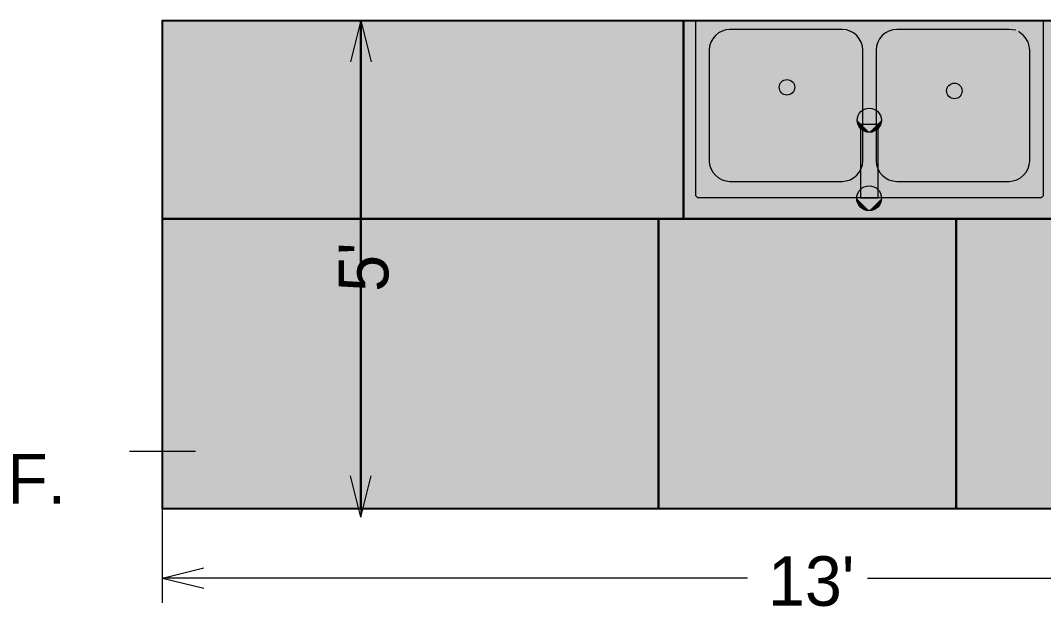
# Model space of a CAD drawing. Header units: inches. Extents: x 0.6 to 35.4, y -22.9 to 0.3.
# Drawn here: x 13.304 to 15.881, y -5.698 to -4.221 of the extents above; entities that cross this region are included whole.
import ezdxf

# ---------------------------------------------------------------- set-up
doc = ezdxf.new("R2010")
doc.units = ezdxf.units.IN
doc.header["$MEASUREMENT"] = 0
doc.layers.add('Layout Box Export Contents', color=7, linetype='Continuous', lineweight=0, true_color=0x000000)

# ---------------------------------------------------------------- blocks, each defined once
blk = doc.blocks.new('Double Sink Wide')
at = {"layer": 'Layout Box Export Contents', "color": 252, "linetype": 'Continuous', "lineweight": 0, "true_color": 0x969696, "transparency": 33554687}
for points in [[(-21, 21.2), (-20.75, 21.45), (20.75, 21.45), (21, 21.2), (21, 0.06), (20.94, 0), (-20.94, 0), (-21, 0.06)], [(1.04, 21.49), (1.04, 12.55), (-1.02, 12.55), (-1.02, 21.49)]]:
    blk.add_lwpolyline(points, close=True, dxfattribs=at)
for points in [[(-17.7, 1.16), (-16.88, 1.08), (-3.31, 1.08), (-2.82, 1.13), (-2.35, 1.27), (-1.92, 1.5), (-1.54, 1.81), (-1.23, 2.19), (-1, 2.62), (-0.86, 3.09), (-0.81, 3.58), (-0.81, 16.95), (-0.86, 17.43), (-1, 17.9), (-1.23, 18.34), (-1.54, 18.71), (-1.92, 19.02), (-2.35, 19.26), (-2.82, 19.4), (-3.31, 19.45), (-16.88, 19.45), (-17.36, 19.4), (-17.83, 19.26), (-18.27, 19.02), (-18.64, 18.71), (-18.95, 18.34), (-19.19, 17.9), (-19.33, 17.43), (-19.38, 16.95), (-19.38, 3.58), (-19.33, 3.09), (-19.19, 2.62), (-18.95, 2.19), (-18.64, 1.81), (-18.03, 1.31)], [(1.93, 1.49), (2.72, 1.14), (3.31, 1.08), (16.88, 1.08), (17.36, 1.13), (17.83, 1.27), (18.27, 1.5), (18.64, 1.81), (18.95, 2.19), (19.19, 2.62), (19.33, 3.09), (19.38, 3.58), (19.38, 16.95), (19.33, 17.43), (19.19, 17.9), (18.95, 18.34), (18.64, 18.71), (18.27, 19.02), (17.83, 19.26), (17.36, 19.4), (16.88, 19.45), (3.31, 19.45), (2.82, 19.4), (2.35, 19.26), (1.92, 19.02), (1.54, 18.71), (1.23, 18.34), (1, 17.9), (0.86, 17.43), (0.81, 16.95), (0.81, 3.58), (0.86, 3.09), (1, 2.62), (1.23, 2.19), (1.54, 1.81), (1.92, 1.5)]]:
    blk.add_lwpolyline(points, dxfattribs=at)
for centre, radius in [((0.04, 21.49), 1.5), ((0.02, 12.05), 1.46), ((-10.27, 8.51), 0.938), ((9.98, 8.07), 0.938)]:
    blk.add_circle(centre, radius, dxfattribs=at)
at = {"layer": 'Layout Box Export Contents', "color": 7, "linetype": 'Continuous', "lineweight": 0, "true_color": 0xffffff, "transparency": 33554687}
for points in [[(0.04, 22.99), (-1.37, 22), (-1.46, 21.49), (-1.43, 21.75)], [(0.04, 22.99), (-1.46, 21.49), (-1.37, 20.98), (-1.43, 21.23)], [(0.04, 22.99), (-1.11, 22.45), (-1.37, 22), (-1.26, 22.24)], [(0.04, 22.99), (-1.37, 20.98), (-1.11, 20.53), (-1.26, 20.74)], [(0.04, 22.99), (-0.71, 22.79), (-1.11, 22.45), (-0.92, 22.64)], [(0.04, 22.99), (-1.11, 20.53), (-0.71, 20.19), (-0.92, 20.34)], [(0.04, 22.99), (-0.22, 22.97), (-0.71, 22.79), (-0.47, 22.9)], [(0.04, 22.99), (-0.71, 20.19), (-0.22, 20.01), (-0.47, 20.08)], [(0.04, 22.99), (-0.22, 20.01), (0.3, 20.01), (0.04, 19.99)], [(0.04, 22.99), (0.3, 20.01), (0.79, 20.19), (0.56, 20.08)], [(0.04, 22.99), (0.79, 20.19), (1.19, 20.53), (1.01, 20.34)], [(0.04, 22.99), (1.19, 20.53), (1.45, 20.98), (1.34, 20.74)], [(0.04, 22.99), (1.45, 20.98), (1.54, 21.49), (1.52, 21.23)], [(0.04, 22.99), (1.54, 21.49), (1.45, 22), (1.52, 21.75)], [(0.04, 22.99), (1.45, 22), (1.19, 22.45), (1.34, 22.24)], [(0.04, 22.99), (1.19, 22.45), (0.79, 22.79), (1.01, 22.64)], [(0.04, 22.99), (0.79, 22.79), (0.3, 22.97), (0.56, 22.9)], [(-20.75, 21.45), (-20.94, 0), (-20.75, 21.45), (-21, 21.2)], [(-21, 21.2), (-20.94, 0), (-21, 21.2), (-21, 0.06)], [(20.94, 0), (-20.94, 0), (20.94, 0), (20.75, 21.45)], [(20.75, 21.45), (-20.94, 0), (20.75, 21.45), (-20.75, 21.45)], [(-1.02, 21.49), (1.04, 21.49), (-1.02, 21.49), (1.04, 12.55)], [(1.04, 12.55), (-1.02, 12.55), (1.04, 12.55), (-1.02, 21.49)], [(20.75, 21.45), (21, 21.2), (20.75, 21.45), (20.94, 0)], [(21, 21.2), (21, 0.06), (21, 21.2), (20.94, 0)], [(0.02, 13.51), (-1.35, 12.55), (-1.43, 12.05), (-1.41, 12.3)], [(0.02, 13.51), (-1.43, 12.05), (-1.35, 11.55), (-1.41, 11.8)], [(0.02, 13.51), (-1.09, 12.99), (-1.35, 12.55), (-1.24, 12.78)], [(0.02, 13.51), (-1.35, 11.55), (-1.09, 11.11), (-1.24, 11.32)], [(0.02, 13.51), (-0.71, 13.31), (-1.09, 12.99), (-0.91, 13.17)], [(0.02, 13.51), (-1.09, 11.11), (-0.71, 10.79), (-0.91, 10.93)], [(0.02, 13.51), (-0.23, 13.48), (-0.71, 13.31), (-0.48, 13.42)], [(0.02, 13.51), (-0.71, 10.79), (-0.23, 10.61), (-0.48, 10.68)], [(0.02, 13.51), (-0.23, 10.61), (0.28, 10.61), (0.02, 10.59)], [(0.02, 13.51), (0.28, 10.61), (0.75, 10.79), (0.52, 10.68)], [(0.02, 13.51), (0.75, 10.79), (1.14, 11.11), (0.96, 10.93)], [(0.02, 13.51), (1.14, 11.11), (1.39, 11.55), (1.29, 11.32)], [(0.02, 13.51), (1.39, 11.55), (1.48, 12.05), (1.46, 11.8)], [(0.02, 13.51), (1.48, 12.05), (1.39, 12.55), (1.46, 12.3)], [(0.02, 13.51), (1.39, 12.55), (1.14, 12.99), (1.29, 12.78)], [(0.02, 13.51), (1.14, 12.99), (0.75, 13.31), (0.96, 13.17)], [(0.02, 13.51), (0.75, 13.31), (0.28, 13.48), (0.52, 13.42)]]:
    blk.add_solid(points, dxfattribs=at)

msp = doc.modelspace()

# ---------------------------------------------------------------- linework, layer by layer
at = {"layer": 'Layout Box Export Contents', "color": 49, "linetype": 'Continuous', "lineweight": 25, "true_color": 0x474747, "transparency": 33554687}
for p, q in [((13.6616, -4.7214), (13.6616, -4.2214)), ((13.6616, -4.2214), (14.1616, -4.2214)), ((14.1616, -4.2214), (14.9741, -4.2214)), ((14.9741, -4.2214), (15.9116, -4.2214)), ((13.6616, -5.4518), (13.6616, -4.7214)), ((14.9116, -4.7214), (14.1616, -4.7214)), ((14.1616, -4.7214), (14.9116, -4.7214)), ((15.6616, -4.7214), (14.9741, -4.7214)), ((14.9741, -4.7214), (15.6616, -4.7214)), ((14.1616, -5.4518), (13.6616, -5.4518)), ((14.9116, -5.4518), (14.1616, -5.4518)), ((15.6616, -5.4518), (14.9116, -5.4518)), ((16.4116, -5.4518), (15.6616, -5.4518))]:
    msp.add_line(p, q, dxfattribs=at)
at = {"layer": 'Layout Box Export Contents', "color": 176, "linetype": 'Continuous', "lineweight": 18, "true_color": 0x000080, "transparency": 33554687}
for p, q in [((14.1616, -4.2214), (14.1355, -4.3255)), ((14.1616, -4.2214), (14.1876, -4.3255)), ((14.1616, -4.7368), (14.1616, -4.2214)), ((14.1616, -4.9572), (14.1616, -5.4727)), ((13.6616, -5.2242), (13.6616, -5.3908)), ((13.7449, -5.3075), (13.5782, -5.3075)), ((14.1616, -5.4727), (14.1355, -5.3685)), ((14.1616, -5.4727), (14.1876, -5.3685)), ((13.6616, -5.6886), (13.6616, -5.4533)), ((13.6616, -5.6261), (13.7657, -5.6001)), ((13.6616, -5.6261), (13.7657, -5.6521)), ((15.1351, -5.6261), (13.6616, -5.6261)), ((15.438, -5.6261), (16.9116, -5.6261))]:
    msp.add_line(p, q, dxfattribs=at)
at = {"layer": 'Layout Box Export Contents', "color": 49, "linetype": 'Continuous', "lineweight": 25, "true_color": 0x474747, "transparency": 33554687}
for points in [[(14.1616, -4.7214), (13.6616, -4.7214), (13.6616, -4.2214), (14.1616, -4.2214)], [(14.9741, -4.7214), (14.1616, -4.7214), (14.1616, -4.2214), (14.9741, -4.2214)], [(15.9116, -4.7214), (14.9741, -4.7214), (14.9741, -4.2214), (15.9116, -4.2214)], [(13.6616, -4.7214), (14.1616, -4.7214), (14.1616, -5.4518), (13.6616, -5.4518)], [(14.1616, -4.7214), (14.9116, -4.7214), (14.9116, -5.4518), (14.1616, -5.4518)], [(14.9116, -4.7214), (15.6616, -4.7214), (15.6616, -5.4518), (14.9116, -5.4518)], [(15.6616, -4.7214), (16.4116, -4.7214), (16.4116, -5.4518), (15.6616, -5.4518)]]:
    msp.add_lwpolyline(points, close=True, dxfattribs=at)
at = {"layer": 'Layout Box Export Contents', "color": 254, "linetype": 'Continuous', "lineweight": 25, "true_color": 0xe9e3e2, "transparency": 33554623}
for points in [[(14.1616, -4.2214), (14.1616, -4.7214), (14.1616, -4.2214), (13.6616, -4.7214)], [(14.1616, -4.2214), (13.6616, -4.7214), (14.1616, -4.2214), (13.6616, -4.2214)], [(14.9741, -4.2214), (14.9741, -4.7214), (14.9741, -4.2214), (14.1616, -4.7214)], [(14.9741, -4.2214), (14.1616, -4.7214), (14.9741, -4.2214), (14.1616, -4.2214)], [(15.9116, -4.2214), (15.9116, -4.7214), (15.9116, -4.2214), (14.9741, -4.7214)], [(15.9116, -4.2214), (14.9741, -4.7214), (15.9116, -4.2214), (14.9741, -4.2214)], [(14.1616, -4.7214), (14.1616, -5.4518), (14.1616, -4.7214), (13.6616, -4.7214)], [(13.6616, -4.7214), (14.1616, -5.4518), (13.6616, -4.7214), (13.6616, -5.4518)], [(14.9116, -4.7214), (14.9116, -5.4518), (14.9116, -4.7214), (14.1616, -4.7214)], [(14.1616, -4.7214), (14.9116, -5.4518), (14.1616, -4.7214), (14.1616, -5.4518)], [(14.9116, -5.4518), (14.9116, -4.7214), (14.9116, -5.4518), (15.6616, -4.7214)], [(15.6616, -4.7214), (15.6616, -5.4518), (15.6616, -4.7214), (14.9116, -5.4518)], [(15.6616, -5.4518), (15.6616, -4.7214), (15.6616, -5.4518), (16.4116, -4.7214)], [(16.4116, -4.7214), (16.4116, -5.4518), (16.4116, -4.7214), (15.6616, -5.4518)]]:
    msp.add_solid(points, dxfattribs=at)

# ---------------------------------------------------------------- block references
at = {"layer": 'Layout Box Export Contents', "linetype": 'Continuous', "lineweight": 0, "transparency": 33554687, "xscale": 0.02083333333333333, "yscale": 0.02083333333333333, "rotation": 180}
msp.add_blockref('Double Sink Wide', (15.4428, -4.2216), dxfattribs=at)

# ---------------------------------------------------------------- texts
at = {"layer": 'Layout Box Export Contents', "color": 176, "linetype": 'Continuous', "lineweight": 18, "true_color": 0x000080, "transparency": 33554687, "insert": (14.2322, -4.9051), "char_height": 0.125, "width": 0.13875, "attachment_point": 7, "rotation": 90}
msp.add_mtext("\\fChief Blueprint|b0|i0|c0|p0;5'", dxfattribs=at)
at = {"layer": 'Layout Box Export Contents', "color": 156, "linetype": 'Continuous', "lineweight": 9, "true_color": 0x004080, "transparency": 33554687, "insert": (11.9525, -5.3136), "char_height": 0.125, "width": 1.8125, "attachment_point": 1}
msp.add_mtext('{\\fChief Blueprint|b0|i0|p34;\\C156;\\H0.175562;\\H0.712x;CLG. - 12\'-0" A.F.F.}', dxfattribs=at)
at = {"layer": 'Layout Box Export Contents', "color": 176, "linetype": 'Continuous', "lineweight": 18, "true_color": 0x000080, "transparency": 33554687, "insert": (15.1872, -5.698), "char_height": 0.125, "width": 0.23625, "attachment_point": 7}
msp.add_mtext("\\fChief Blueprint|b0|i0|c0|p0;13'", dxfattribs=at)

doc.saveas('drawing.dxf')
